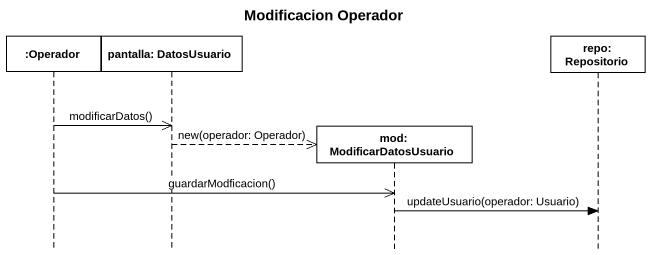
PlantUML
@startuml
title Modificacion Operador
hide footbox
participant ":Operador" as Operador
participant "pantalla: DatosUsuario" as pantalla_DatosUsuario
participant "mod: ModificarDatosUsuario" as mod_ModificarDatosUsuario
participant "repo: Repositorio" as repo_Repositorio

Operador ->> pantalla_DatosUsuario : modificarDatos()
pantalla_DatosUsuario -->> mod_ModificarDatosUsuario ** : new(operador: Operador)
Operador ->> mod_ModificarDatosUsuario : guardarModficacion()
mod_ModificarDatosUsuario -> repo_Repositorio : updateUsuario(operador: Usuario)
@enduml
